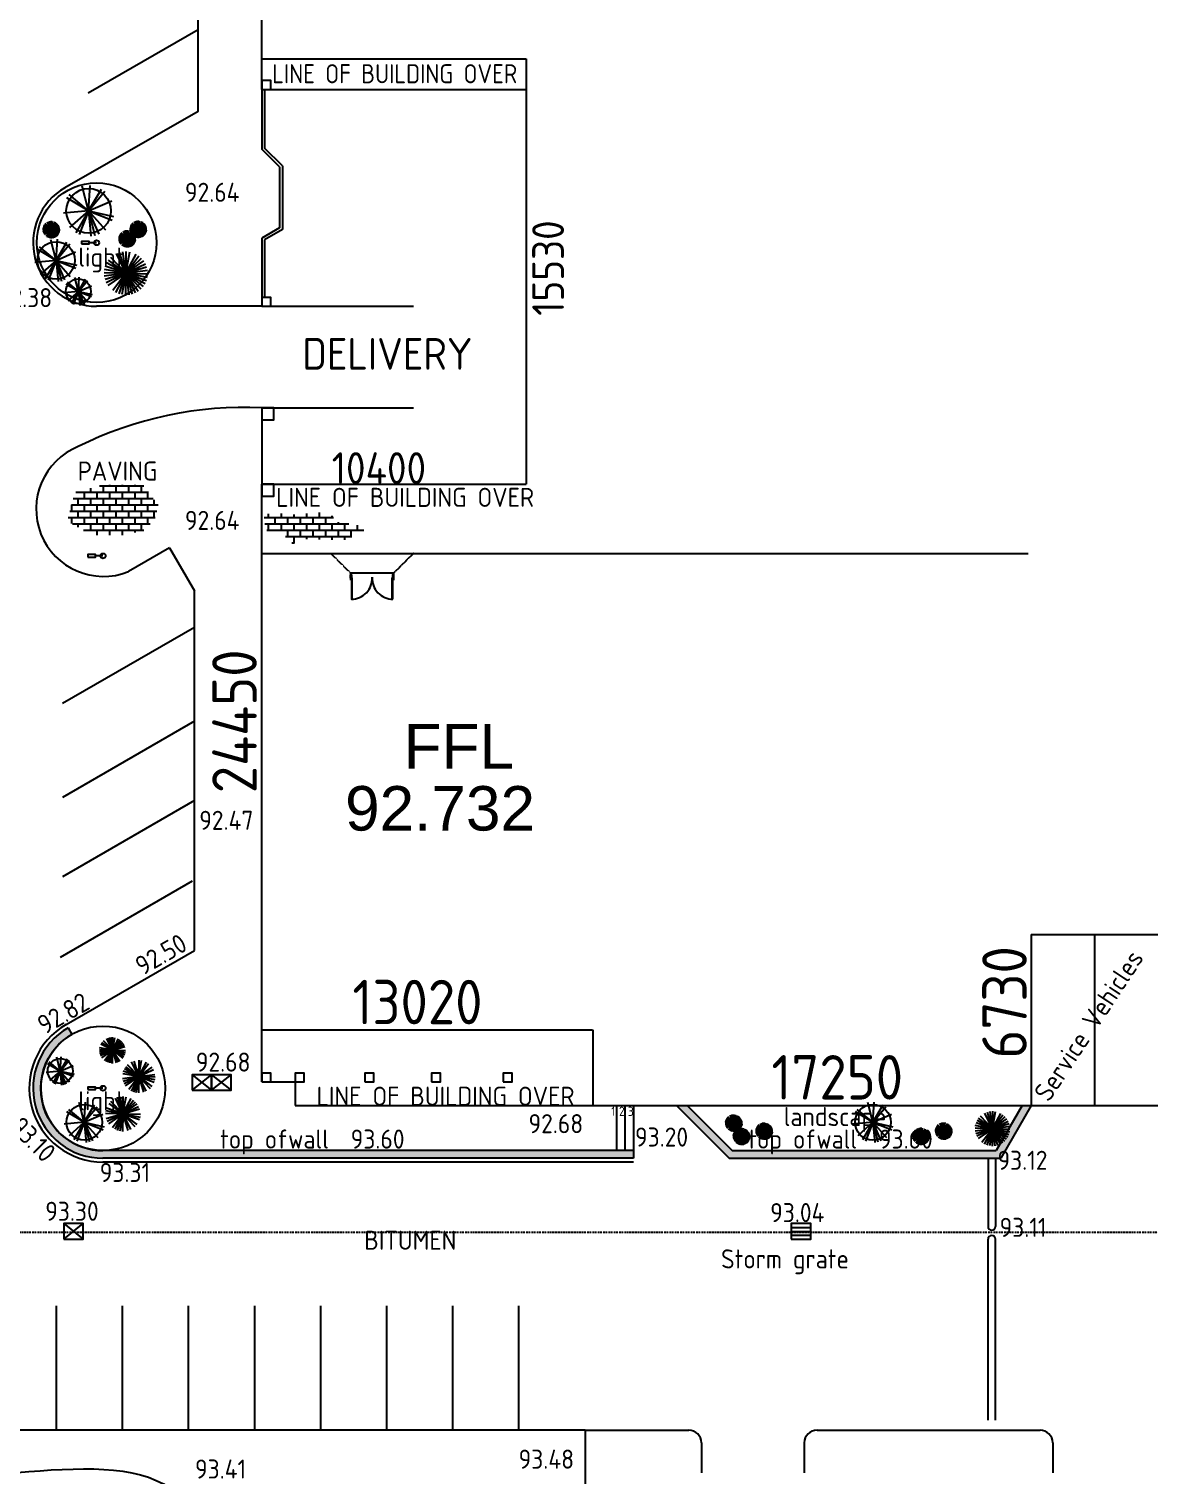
# Model space of a CAD drawing. Extents: x -406070 to -21769, y -87485 to 68103.
# Drawn here: x -382934 to -338854, y -35177 to 21721 of the extents above; entities that cross this region are included whole.
import ezdxf

# ---------------------------------------------------------------- set-up
doc = ezdxf.new("R2010")
doc.units = 0
doc.header["$MEASUREMENT"] = 0
doc.linetypes.add('ACAD_ISO03W100', pattern=[30, 12, -18])
doc.linetypes.add('HIDDEN', pattern=[9.525, 6.35, -3.175])
for name, color, linetype in [('CONSTRUCTION', 7, 'CONTINUOUS'), ('DIMS', 7, 'CONTINUOUS'), ('FIXTURES', 11, 'CONTINUOUS'), ('HATCH', 11, 'CONTINUOUS'), ('MVIEW', 7, 'CONTINUOUS'), ('SITE', 7, 'CONTINUOUS'), ('SPOTHEIGHTS', 7, 'CONTINUOUS'), ('WALLS', 2, 'CONTINUOUS')]:
    doc.layers.add(name, color=color, linetype=linetype)
doc.styles.add('HEADINGS', font='sanss___.ttf')
doc.styles.add('NOTES', font='isocp3.shx')
pattern_1 = [(45, (-261999, 4e-11), (-88.38835, 88.38835), [12.5, -75])]

msp = doc.modelspace()

# ---------------------------------------------------------------- hatches: boundary and pattern name
at = {"layer": 'HATCH'}
h = msp.add_hatch(dxfattribs=at)
h.set_pattern_fill('BRICK', color=256, scale=1000, style=0)
h.paths.add_polyline_path([(-380008.7, 3788.8), (-381124.4, 3489.8), (-381424.9, 2368.4), (-380452.3, 1806.9), (-379111.3, 1806.9), (-378414.9, 1993.5), (-377987.8, 2420.6), (-377837.9, 2979.9), (-378436.7, 3788.8)])
h = msp.add_hatch(dxfattribs=at)
h.set_pattern_fill('BRICK', color=256, scale=1000, style=0)
h.paths.add_polyline_path([(-371254.8, 1624.5), (-370465.2, 1624.5), (-369517.6, 2129.4), (-370812.6, 2318.8), (-371128.5, 2729), (-372676.1, 2602.8), (-373213.1, 2697.5), (-373686.9, 2602.8), (-373623.7, 2003.2), (-373055.2, 1971.6), (-372549.8, 1466.7), (-372139.2, 1656)])
h = msp.add_hatch(dxfattribs=at)
h.set_pattern_fill('ACAD_ISO07W100', color=256, scale=25, angle=45, style=0)
h.set_pattern_definition(pattern_1)
h.paths.add_polyline_path([(-359148.6, -22710.2), (-359148.6, -22410.2), (-380018.6, -22410.2, -0.4142136), (-382468.6, -19960.2, -0.2679492), (-381243.6, -17838.5), (-381393.6, -17578.7, 0.767327), (-380018.6, -22710.2)])
h = msp.add_hatch(dxfattribs=at)
h.set_pattern_fill('ACAD_ISO07W100', color=256, scale=25, angle=45, style=0)
h.set_pattern_definition(pattern_1)
h.paths.add_polyline_path([(-355254.3, -22410.2), (-357024.3, -20640.2), (-357448.6, -20640.2), (-355378.6, -22710.2), (-344693.7, -22710.2), (-343498.6, -20640.2), (-343845, -20640.2), (-344866.9, -22410.2)])

# ---------------------------------------------------------------- linework, layer by layer
at = {"layer": 'CONSTRUCTION'}
for p, q in [((-376268.6, 18475.9), (-376268.6, 39059.7)), ((-376268.6, 18475.9), (-381518.6, 15474.8)), ((-373768.6, 10809.8), (-380268.6, 10809.8)), ((-373768.6, 10809.8), (-367803.6, 10809.8)), ((-373768.6, 6809.8), (-367803.6, 6809.8)), ((-377395, 1306.4), (-376418.6, -384.8)), ((-376418.6, -14533.1), (-376418.6, -384.8)), ((-359808.6, -20640.2), (-359808.6, -22410.2)), ((-359478.6, -20640.2), (-359478.6, -22410.2)), ((-359148.6, -20640.2), (-359148.6, -22410.2)), ((-381848.8, -33410.2), (-381848.8, -28520.2)), ((-379248.8, -33410.2), (-379248.8, -28520.2)), ((-376648.8, -33410.2), (-376648.8, -28520.2)), ((-374048.8, -33410.2), (-374048.8, -28520.2)), ((-371448.8, -33410.2), (-371448.8, -28520.2)), ((-368848.8, -33410.2), (-368848.8, -28520.2)), ((-366248.8, -33410.2), (-366248.8, -28520.2)), ((-363648.8, -33410.2), (-363648.8, -28520.2)), ((-361048.8, -33410.2), (-356970.9, -33410.2)), ((-361048.8, -33410.2), (-361048.8, -60888.2)), ((-351920.9, -33410.2), (-343145.9, -33410.2)), ((-356470.9, -33910.2), (-356470.9, -35090.2)), ((-352420.9, -33910.2), (-352420.9, -35090.2)), ((-342645.9, -33910.2), (-342645.9, -35090.2))]:
    msp.add_line(p, q, dxfattribs=at)
at = {"layer": 'CONSTRUCTION', "color": 8}
for p, q in [((-340998.6, -13910.2), (-340998.6, -20640.2)), ((-343498.6, -20640.2), (-338498.6, -20640.2))]:
    msp.add_line(p, q, dxfattribs=at)
at = {"layer": 'CONSTRUCTION'}
for points in [[(-373768.6, 6339.8), (-373298.6, 6339.8), (-373298.6, 6809.8), (-373768.6, 6809.8)], [(-373768.6, 3339.8), (-373298.6, 3339.8), (-373298.6, 3809.8), (-373768.6, 3809.8)]]:
    msp.add_lwpolyline(points, close=True, dxfattribs=at)
for centre, radius, start, end in [((-374476.5, -7729.8), 14556.8, 87.21276, 116.57834), ((-356970.9, -33910.2), 500, 0, 90), ((-351920.9, -33910.2), 500, 90, 180), ((-343145.9, -33910.2), 500, 0, 90)]:
    msp.add_arc(centre, radius, start, end, dxfattribs=at)
at = {"layer": 'CONSTRUCTION', "color": 8}
msp.add_spline([(-396358.3, -29674.9), (-390005.1, -34928.5), (-377126.4, -35882.7), (-374409, -45481.8), (-363579.2, -54881.7), (-344682.9, -58663.3), (-334137, -84055), (-331934.1, -86803.8)], degree=3, dxfattribs=at)
at = {"layer": 'DIMS'}
for p, q in [((-376512.4, -20036.8), (-375742.4, -19426.8)), ((-376512.4, -19426.8), (-375742.4, -20036.8)), ((-375742.4, -19426.8), (-374972.4, -20036.8)), ((-375742.4, -20036.8), (-374972.4, -19426.8)), ((-381563.6, -25284.9), (-380793.6, -25894.9)), ((-381563.6, -25894.9), (-380793.6, -25284.9))]:
    msp.add_line(p, q, dxfattribs=at)
for points in [[(-376512.4, -20036.8), (-375742.4, -20036.8), (-375742.4, -19426.8), (-376512.4, -19426.8)], [(-375742.4, -20036.8), (-374972.4, -20036.8), (-374972.4, -19426.8), (-375742.4, -19426.8)], [(-381563.6, -25894.9), (-380793.6, -25894.9), (-380793.6, -25284.9), (-381563.6, -25284.9)]]:
    msp.add_lwpolyline(points, close=True, dxfattribs=at)
at = {"layer": 'FIXTURES'}
for p, q in [((-370275.8, 305.9), (-370275.8, 35.9)), ((-368585.8, 305.9), (-368585.8, 35.9)), ((-345192.4, -22710.2), (-345192.4, -25391.2)), ((-344892.4, -22710.2), (-344892.4, -25391.2)), ((-352933.6, -25439.9), (-352163.6, -25439.9)), ((-352933.6, -25589.9), (-352163.6, -25589.9)), ((-352933.6, -25739.9), (-352163.6, -25739.9)), ((-345192.4, -33010.2), (-345192.4, -25899.2)), ((-344892.4, -33010.2), (-344892.4, -25899.2))]:
    msp.add_line(p, q, dxfattribs=at)
for points in [[(-370275.8, 105.9), (-370275.8, 235.9), (-370235.8, 235.9), (-370235.8, 145.9), (-370245.8, 145.9), (-370245.8, 105.9)], [(-370210.8, -714.1), (-370210.8, 105.9), (-370245.8, 105.9), (-370245.8, -714.1)], [(-368615.8, -714.1), (-368615.8, 105.9), (-368650.8, 105.9), (-368650.8, -714.1)], [(-368585.8, 105.9), (-368585.8, 235.9), (-368625.8, 235.9), (-368625.8, 145.9), (-368615.8, 145.9), (-368615.8, 105.9)], [(-352933.6, -25894.9), (-352163.6, -25894.9), (-352163.6, -25284.9), (-352933.6, -25284.9)]]:
    msp.add_lwpolyline(points, close=True, dxfattribs=at)
for centre, radius, start, end in [((-370245.8, 105.9), 820, 270, 2.79603), ((-368607.7, 105.9), 820, 177.20397, 270), ((-345042.4, -25391.2), 150, 180, 0), ((-345042.4, -25899.2), 150, 0, 180)]:
    msp.add_arc(centre, radius, start, end, dxfattribs=at)
at = {"layer": 'MVIEW'}
for p, q in [((-376268.6, 21690.9), (-380598.7, 19190.9)), ((-373768.6, 19339.8), (-373768.6, 16989.8)), ((-373658.6, 19339.8), (-373658.6, 17035.3)), ((-373068.6, 16289.8), (-373768.6, 16989.8)), ((-372958.6, 16335.3), (-373658.6, 17035.3)), ((-373068.6, 16289.8), (-373068.6, 13889.8)), ((-372958.6, 16335.3), (-372958.6, 13826.3)), ((-373068.6, 13889.8), (-373768.6, 13485.6)), ((-372958.6, 13826.3), (-373658.6, 13422.1)), ((-380268.6, 13309.8), (-380568.6, 13309.8)), ((-373768.6, 13485.6), (-373768.6, 10809.8)), ((-373658.6, 13422.1), (-373658.6, 11159.8)), ((-377395, 1306.4), (-379016.7, 370.1)), ((-380018.6, 985.8), (-380318.6, 985.8)), ((-381468.6, -17448.8), (-376418.6, -14533.1)), ((-381393.6, -17578.7), (-381243.6, -17838.5)), ((-380018.6, -19960.2), (-380318.6, -19960.2)), ((-357448.6, -20640.2), (-355378.6, -22710.2)), ((-357024.3, -20640.2), (-355254.3, -22410.2)), ((-343845, -20640.2), (-344866.9, -22410.2)), ((-343498.6, -20640.2), (-344693.7, -22710.2)), ((-359148.6, -22410.2), (-380018.6, -22410.2)), ((-359148.6, -22710.2), (-380018.6, -22710.2)), ((-359148.6, -22410.2), (-359148.6, -22710.2)), ((-355378.6, -22710.2), (-344693.7, -22710.2)), ((-355254.3, -22410.2), (-344866.9, -22410.2)), ((-359148.6, -22860.2), (-380018.6, -22860.2)), ((-361048.8, -33410.2), (-388748.8, -33410.2))]:
    msp.add_line(p, q, dxfattribs=at)
at = {"layer": 'MVIEW', "color": 8}
for p, q in [((-376418.6, -1824.9), (-381614.8, -4824.9)), ((-376418.6, -5520), (-381614.8, -8520)), ((-376418.6, -8637.7), (-381614.8, -11637.7)), ((-376512.7, -11809.7), (-381708.8, -14809.7))]:
    msp.add_line(p, q, dxfattribs=at)
at = {"layer": 'MVIEW'}
for points in [[(-373768.6, 19339.8), (-373418.6, 19339.8), (-373418.6, 19689.8), (-373768.6, 19689.8)], [(-380868.6, 13259.8), (-380568.6, 13259.8), (-380568.6, 13359.8), (-380868.6, 13359.8)], [(-373768.6, 10809.8), (-373418.6, 10809.8), (-373418.6, 11159.8), (-373768.6, 11159.8)], [(-380618.6, 935.8), (-380318.6, 935.8), (-380318.6, 1035.8), (-380618.6, 1035.8)], [(-380618.6, -20010.2), (-380318.6, -20010.2), (-380318.6, -19910.2), (-380618.6, -19910.2)], [(-373768.6, -19710.2), (-373418.6, -19710.2), (-373418.6, -19360.2), (-373768.6, -19360.2)], [(-372458.6, -19710.2), (-372108.6, -19710.2), (-372108.6, -19360.2), (-372458.6, -19360.2)], [(-369716.6, -19710.2), (-369366.6, -19710.2), (-369366.6, -19360.2), (-369716.6, -19360.2)], [(-367088.6, -19710.2), (-366738.6, -19710.2), (-366738.6, -19360.2), (-367088.6, -19360.2)], [(-364266.6, -19710.2), (-363916.6, -19710.2), (-363916.6, -19360.2), (-364266.6, -19360.2)]]:
    msp.add_lwpolyline(points, close=True, dxfattribs=at)
for centre, radius in [((-380268.6, 13309.8), 2350), ((-380268.6, 13309.8), 100), ((-380018.6, 985.8), 100), ((-380018.6, -19960.2), 2450), ((-380018.6, -19960.2), 100)]:
    msp.add_circle(centre, radius, dxfattribs=at)
for centre, radius, start, end in [((-380268.6, 13309.8), 2500, 120, 270), ((-379999.3, 2830.9), 2649.7, 111.94262, 291.76796), ((-380018.6, -19960.2), 2900, 120, 270), ((-380018.6, -19960.2), 2750, 120, 270), ((-380018.6, -19960.2), 2450, 120, 270)]:
    msp.add_arc(centre, radius, start, end, dxfattribs=at)
at = {"layer": 'SITE', "color": 11}
for p, q in [((-380584.6, 14562.5), (-380832.8, 15530.2)), ((-380584.6, 14562.5), (-380521.6, 15559.5)), ((-380584.6, 14562.5), (-380075.8, 15422.2)), ((-380584.6, 14562.5), (-381444.3, 15071.3)), ((-380584.6, 14562.5), (-381354.2, 15199.6)), ((-380584.6, 14562.5), (-379947.6, 15332.1)), ((-380584.6, 14562.5), (-379667.7, 14959)), ((-380584.6, 14562.5), (-381579.2, 14468.9)), ((-380584.6, 14562.5), (-381334.2, 13902.2)), ((-380584.6, 14562.5), (-381093.4, 13702.8)), ((-380584.6, 14562.5), (-380952.7, 13633.8)), ((-380584.6, 14562.5), (-379609.8, 14344.3)), ((-380584.6, 14562.5), (-379655.9, 14194.5)), ((-380584.6, 14562.5), (-380188.2, 13645.6)), ((-380584.6, 14562.5), (-380336.5, 13594.9)), ((-380584.6, 14562.5), (-380491, 13568)), ((-380584.6, 14562.5), (-379924.2, 13813)), ((-382051.7, 13822.4), (-382394.2, 13829.6)), ((-382051.7, 13822.4), (-382391.1, 13775.9)), ((-382051.7, 13822.4), (-382388.8, 13883.1)), ((-382051.7, 13822.4), (-382379.6, 13723.4)), ((-382051.7, 13822.4), (-382375.2, 13935)), ((-382051.7, 13822.4), (-382360.1, 13673.3)), ((-382051.7, 13822.4), (-382353.6, 13984.3)), ((-382051.7, 13822.4), (-382333, 13626.9)), ((-382051.7, 13822.4), (-382324.5, 14029.5)), ((-382051.7, 13822.4), (-382288.8, 14069.6)), ((-382051.7, 13822.4), (-382258.8, 13549.6)), ((-382051.7, 13822.4), (-382213.6, 13520.5)), ((-382051.7, 13822.4), (-382200.7, 14130.7)), ((-382051.7, 13822.4), (-382164.4, 13498.9)), ((-382051.7, 13822.4), (-382150.7, 14150.3)), ((-382051.7, 13822.4), (-382112.4, 13485.3)), ((-382051.7, 13822.4), (-382098.2, 14161.7)), ((-382051.7, 13822.4), (-382058.9, 13479.9)), ((-382051.7, 13822.4), (-382044.5, 14164.8)), ((-382051.7, 13822.4), (-381991, 14159.4)), ((-382051.7, 13822.4), (-381889.8, 14124.2)), ((-382051.7, 13822.4), (-381844.6, 14095.1)), ((-382051.7, 13822.4), (-381804.5, 14059.4)), ((-382051.7, 13822.4), (-381770.4, 14017.8)), ((-382051.7, 13822.4), (-381743.3, 13971.4)), ((-382051.7, 13822.4), (-381723.8, 13921.3)), ((-382051.7, 13822.4), (-381712.4, 13868.8)), ((-382051.7, 13822.4), (-382005.3, 13483)), ((-382051.7, 13822.4), (-381952.8, 13494.4)), ((-382051.7, 13822.4), (-381902.7, 13514)), ((-382051.7, 13822.4), (-381856.3, 13541.1)), ((-382051.7, 13822.4), (-381714.6, 13761.7)), ((-382051.7, 13822.4), (-381709.3, 13815.1)), ((-382051.7, 13822.4), (-381728.3, 13709.7)), ((-382051.7, 13822.4), (-381778.9, 13615.2)), ((-382051.7, 13822.4), (-381749.9, 13660.5)), ((-382051.7, 13822.4), (-381814.7, 13575.1)), ((-379069.2, 13457.2), (-379342, 13664.3)), ((-379069.2, 13457.2), (-379306.2, 13704.4)), ((-379069.2, 13457.2), (-379218.2, 13765.5)), ((-379069.2, 13457.2), (-379168.2, 13785.1)), ((-379069.2, 13457.2), (-379115.6, 13796.5)), ((-379069.2, 13457.2), (-379062, 13799.6)), ((-379069.2, 13457.2), (-379008.5, 13794.2)), ((-379069.2, 13457.2), (-378907.3, 13759)), ((-379069.2, 13457.2), (-378862.1, 13729.9)), ((-379069.2, 13457.2), (-378822, 13694.2)), ((-378630.6, 13837), (-378973, 13844.2)), ((-378630.6, 13837), (-378970, 13790.5)), ((-378630.6, 13837), (-378967.7, 13897.7)), ((-378630.6, 13837), (-378958.5, 13738)), ((-378630.6, 13837), (-378954.1, 13949.7)), ((-378630.6, 13837), (-378939, 13687.9)), ((-378630.6, 13837), (-378932.4, 13998.9)), ((-378630.6, 13837), (-378911.9, 13641.5)), ((-378630.6, 13837), (-378903.4, 14044.1)), ((-378630.6, 13837), (-378867.6, 14084.2)), ((-378630.6, 13837), (-378837.7, 13564.2)), ((-378630.6, 13837), (-378792.5, 13535.1)), ((-378630.6, 13837), (-378779.6, 14145.4)), ((-378630.6, 13837), (-378743.3, 13513.5)), ((-378630.6, 13837), (-378729.6, 14164.9)), ((-378630.6, 13837), (-378691.3, 13499.9)), ((-378630.6, 13837), (-378677, 14176.3)), ((-378630.6, 13837), (-378637.8, 13494.5)), ((-378630.6, 13837), (-378623.4, 14179.4)), ((-378630.6, 13837), (-378569.9, 14174.1)), ((-378630.6, 13837), (-378468.7, 14138.8)), ((-378630.6, 13837), (-378423.5, 14109.8)), ((-378630.6, 13837), (-378383.4, 14074)), ((-378630.6, 13837), (-378349.3, 14032.4)), ((-378630.6, 13837), (-378322.2, 13986)), ((-378630.6, 13837), (-378302.7, 13935.9)), ((-378630.6, 13837), (-378291.3, 13883.4)), ((-378630.6, 13837), (-378307.2, 13724.3)), ((-378630.6, 13837), (-378288.2, 13829.7)), ((-378630.6, 13837), (-378293.5, 13776.3)), ((-378630.6, 13837), (-378531.7, 13509.1)), ((-378630.6, 13837), (-378584.2, 13497.6)), ((-378630.6, 13837), (-378328.8, 13675.1)), ((-378630.6, 13837), (-378357.8, 13629.8)), ((-378630.6, 13837), (-378393.6, 13589.7)), ((-378630.6, 13837), (-378435.2, 13555.7)), ((-378630.6, 13837), (-378481.6, 13528.6)), ((-381864.5, 12612.7), (-382510.9, 13147.8)), ((-381864.5, 12612.7), (-382072.9, 13425.6)), ((-381864.5, 12612.7), (-381811.5, 13450.2)), ((-381864.5, 12612.7), (-381437.1, 13334.9)), ((-381864.5, 12612.7), (-381329.4, 13259.1)), ((-379069.2, 13457.2), (-379411.7, 13464.4)), ((-379069.2, 13457.2), (-379408.6, 13410.7)), ((-379069.2, 13457.2), (-379406.3, 13517.9)), ((-379069.2, 13457.2), (-379397.1, 13358.2)), ((-379069.2, 13457.2), (-379392.7, 13569.8)), ((-379069.2, 13457.2), (-379377.6, 13308.1)), ((-379069.2, 13457.2), (-379371, 13619.1)), ((-379069.2, 13457.2), (-379350.5, 13261.7)), ((-379069.2, 13457.2), (-379276.3, 13184.4)), ((-379069.2, 13457.2), (-379231.1, 13155.3)), ((-379069.2, 13457.2), (-379181.9, 13133.7)), ((-379069.2, 13457.2), (-379129.9, 13120.1)), ((-379069.2, 13457.2), (-379076.4, 13114.7)), ((-379069.2, 13457.2), (-378787.9, 13652.6)), ((-379069.2, 13457.2), (-378760.8, 13606.2)), ((-379069.2, 13457.2), (-378741.3, 13556.1)), ((-379069.2, 13457.2), (-378729.9, 13503.6)), ((-379069.2, 13457.2), (-378796.4, 13250)), ((-379069.2, 13457.2), (-379022.8, 13117.8)), ((-379069.2, 13457.2), (-378970.3, 13129.2)), ((-379069.2, 13457.2), (-378920.2, 13148.8)), ((-379069.2, 13457.2), (-378873.8, 13175.9)), ((-379069.2, 13457.2), (-378832.2, 13209.9)), ((-379069.2, 13457.2), (-378732.1, 13396.5)), ((-379069.2, 13457.2), (-378726.8, 13449.9)), ((-379069.2, 13457.2), (-378767.4, 13295.3)), ((-379069.2, 13457.2), (-378745.8, 13344.5)), ((-381864.5, 12612.7), (-382699.9, 12534.1)), ((-381864.5, 12612.7), (-382586.6, 13040.1)), ((-381864.5, 12612.7), (-382494.1, 12058)), ((-381864.5, 12612.7), (-382291.9, 11890.6)), ((-381864.5, 12612.7), (-382173.6, 11832.6)), ((-381864.5, 12612.7), (-381094.2, 12945.8)), ((-381864.5, 12612.7), (-381084.4, 12303.6)), ((-381864.5, 12612.7), (-381045.6, 12429.4)), ((-381864.5, 12612.7), (-381309.7, 11983.1)), ((-381864.5, 12612.7), (-381785.8, 11777.3)), ((-381864.5, 12612.7), (-381656.1, 11799.9)), ((-381864.5, 12612.7), (-381531.5, 11842.5)), ((-379119.8, 12108.3), (-379801.8, 12626.1)), ((-379119.8, 12108.3), (-379712.4, 12726.4)), ((-379119.8, 12108.3), (-379492.4, 12879.3)), ((-379119.8, 12108.3), (-379367.2, 12928.1)), ((-379119.8, 12108.3), (-379235.9, 12956.7)), ((-379119.8, 12108.3), (-379101.8, 12964.4)), ((-379119.8, 12108.3), (-378968.1, 12951)), ((-379119.8, 12108.3), (-378715.1, 12862.9)), ((-379119.8, 12108.3), (-378602, 12790.3)), ((-379119.8, 12108.3), (-378501.7, 12700.9)), ((-379119.8, 12108.3), (-378416.6, 12596.9)), ((-380986.7, 11394.4), (-380951.4, 11952.7)), ((-379119.8, 12108.3), (-379975.9, 12126.4)), ((-379119.8, 12108.3), (-379968.2, 11992.2)), ((-379119.8, 12108.3), (-379962.5, 12260.1)), ((-379119.8, 12108.3), (-379939.6, 11860.9)), ((-379119.8, 12108.3), (-379928.4, 12390)), ((-379119.8, 12108.3), (-379890.8, 11735.7)), ((-379119.8, 12108.3), (-379874.4, 12513)), ((-379119.8, 12108.3), (-379823, 11619.7)), ((-379119.8, 12108.3), (-379637.6, 11426.3)), ((-379119.8, 12108.3), (-379524.6, 11353.7)), ((-379119.8, 12108.3), (-379401.5, 11299.7)), ((-379119.8, 12108.3), (-379271.6, 11265.6)), ((-379119.8, 12108.3), (-379137.9, 11252.2)), ((-379119.8, 12108.3), (-378348.8, 12480.9)), ((-379119.8, 12108.3), (-378300.1, 12355.7)), ((-379119.8, 12108.3), (-378271.4, 12224.4)), ((-379119.8, 12108.3), (-378263.7, 12090.2)), ((-379119.8, 12108.3), (-378277.1, 11956.5)), ((-379119.8, 12108.3), (-378311.2, 11826.6)), ((-379119.8, 12108.3), (-378365.2, 11703.6)), ((-379119.8, 12108.3), (-378437.8, 11590.5)), ((-379119.8, 12108.3), (-378872.4, 11288.5)), ((-379119.8, 12108.3), (-379003.7, 11259.9)), ((-379119.8, 12108.3), (-378527.2, 11490.2)), ((-379119.8, 12108.3), (-378631.2, 11405.1)), ((-379119.8, 12108.3), (-378747.3, 11337.3)), ((-380986.7, 11394.4), (-381543.7, 11341.9)), ((-380986.7, 11394.4), (-381468.1, 11679.3)), ((-380986.7, 11394.4), (-381417.6, 11751.1)), ((-380986.7, 11394.4), (-381406.5, 11024.6)), ((-380986.7, 11394.4), (-381271.6, 10913)), ((-380986.7, 11394.4), (-381192.8, 10874.3)), ((-380986.7, 11394.4), (-381125.7, 11936.3)), ((-380986.7, 11394.4), (-380701.8, 11875.8)), ((-380986.7, 11394.4), (-380630, 11825.3)), ((-380986.7, 11394.4), (-380473.2, 11616.4)), ((-380986.7, 11394.4), (-380616.9, 10974.6)), ((-380986.7, 11394.4), (-380764.7, 10880.9)), ((-380986.7, 11394.4), (-380847.8, 10852.5)), ((-380986.7, 11394.4), (-380466.6, 11188.3)), ((-380986.7, 11394.4), (-380440.8, 11272.2)), ((-380986.7, 11394.4), (-380934.2, 10837.4)), ((-379649, -18463.7), (-380058.1, -18153)), ((-379649, -18463.7), (-380004.5, -18092.9)), ((-379649, -18463.7), (-379872.5, -18001.1)), ((-379649, -18463.7), (-379797.4, -17971.9)), ((-379649, -18463.7), (-379718.6, -17954.7)), ((-379649, -18463.7), (-379638.1, -17950.1)), ((-379649, -18463.7), (-379557.9, -17958.1)), ((-379649, -18463.7), (-379406.1, -18011)), ((-379649, -18463.7), (-379338.3, -18054.5)), ((-379649, -18463.7), (-379278.1, -18108.2)), ((-379649, -18463.7), (-379227, -18170.6)), ((-381701.9, -19279.3), (-381840.9, -18737.4)), ((-381701.9, -19279.3), (-381666.6, -18721)), ((-379649, -18463.7), (-380162.6, -18452.9)), ((-379649, -18463.7), (-380158, -18533.4)), ((-379649, -18463.7), (-380154.6, -18372.7)), ((-379649, -18463.7), (-380140.8, -18612.1)), ((-379649, -18463.7), (-380111.5, -18687.3)), ((-379649, -18463.7), (-380101.7, -18220.9)), ((-379649, -18463.7), (-380070.9, -18756.9)), ((-379649, -18463.7), (-379959.6, -18872.9)), ((-379649, -18463.7), (-379891.8, -18916.5)), ((-379649, -18463.7), (-379818, -18948.9)), ((-379649, -18463.7), (-379740, -18969.4)), ((-379649, -18463.7), (-379659.8, -18977.4)), ((-379649, -18463.7), (-379186.4, -18240.2)), ((-379649, -18463.7), (-379157.1, -18315.3)), ((-379649, -18463.7), (-379355.8, -18885.6)), ((-379649, -18463.7), (-379425.4, -18926.3)), ((-379649, -18463.7), (-379500.5, -18955.6)), ((-379649, -18463.7), (-379163.8, -18632.8)), ((-379649, -18463.7), (-379196.2, -18706.6)), ((-379649, -18463.7), (-379239.8, -18774.4)), ((-379649, -18463.7), (-379135.3, -18474.6)), ((-379649, -18463.7), (-379143.3, -18554.8)), ((-381701.9, -19279.3), (-382258.9, -19331.8)), ((-381701.9, -19279.3), (-382183.4, -18994.4)), ((-381701.9, -19279.3), (-382132.9, -18922.6)), ((-381701.9, -19279.3), (-382121.7, -19649.1)), ((-381701.9, -19279.3), (-381986.9, -19760.7)), ((-381701.9, -19279.3), (-381908.1, -19799.4)), ((-381701.9, -19279.3), (-381417, -18797.9)), ((-381701.9, -19279.3), (-381345.2, -18848.4)), ((-381701.9, -19279.3), (-381188.5, -19057.3)), ((-381701.9, -19279.3), (-381563, -19821.2)), ((-381701.9, -19279.3), (-381649.5, -19836.3)), ((-381701.9, -19279.3), (-381332.1, -19699.1)), ((-381701.9, -19279.3), (-381479.9, -19792.8)), ((-381701.9, -19279.3), (-381156, -19401.5)), ((-381701.9, -19279.3), (-381181.9, -19485.4)), ((-378612.3, -19500.3), (-379218.8, -19289.1)), ((-378612.3, -19500.3), (-379178.3, -19196.8)), ((-378612.3, -19500.3), (-379123.8, -19112)), ((-378612.3, -19500.3), (-379056.8, -19036.8)), ((-378612.3, -19500.3), (-378891.8, -18922.1)), ((-378612.3, -19500.3), (-378797.9, -18885.5)), ((-378612.3, -19500.3), (-378598.8, -18858.3)), ((-378612.3, -19500.3), (-378498.5, -18868.3)), ((-378612.3, -19500.3), (-378308.8, -18934.4)), ((-378612.3, -19500.3), (-378224, -18988.9)), ((-378612.3, -19500.3), (-378084.9, -19133.9)), ((-378612.3, -19500.3), (-378034.1, -19220.9)), ((-378612.3, -19500.3), (-379248.6, -19587.4)), ((-378612.3, -19500.3), (-379244.4, -19386.5)), ((-378612.3, -19500.3), (-379227.2, -19685.9)), ((-378612.3, -19500.3), (-379190.6, -19779.8)), ((-378612.3, -19500.3), (-379139.7, -19866.8)), ((-378612.3, -19500.3), (-379000.7, -20011.8)), ((-378612.3, -19500.3), (-378915.9, -20066.3)), ((-378612.3, -19500.3), (-378823.6, -20106.8)), ((-378612.3, -19500.3), (-378726.2, -20132.4)), ((-378612.3, -19500.3), (-378625.9, -20142.4)), ((-378612.3, -19500.3), (-377976.1, -19413.3)), ((-378612.3, -19500.3), (-378332.9, -20078.6)), ((-378612.3, -19500.3), (-378426.8, -20115.2)), ((-378612.3, -19500.3), (-378167.9, -19963.9)), ((-378612.3, -19500.3), (-378005.9, -19711.6)), ((-378612.3, -19500.3), (-378100.8, -19888.7)), ((-378612.3, -19500.3), (-377980.3, -19614.2)), ((-378612.3, -19500.3), (-377970.3, -19513.9)), ((-379234, -20967.7), (-379708.1, -20473.2)), ((-379234, -20967.7), (-379532.1, -20350.9)), ((-379234, -20967.7), (-379431.9, -20311.9)), ((-379234, -20967.7), (-379326.9, -20289)), ((-379234, -20967.7), (-379219.6, -20282.8)), ((-379234, -20967.7), (-379112.6, -20293.5)), ((-379234, -20967.7), (-378910.2, -20364)), ((-379234, -20967.7), (-378819.8, -20422.1)), ((-380753.5, -21297.9), (-381441.2, -20890.8)), ((-380753.5, -21297.9), (-381369.1, -20788.2)), ((-380753.5, -21297.9), (-380951.9, -20523.7)), ((-380753.5, -21297.9), (-380703, -20500.3)), ((-380753.5, -21297.9), (-380346.4, -20610.1)), ((-380753.5, -21297.9), (-380243.8, -20682.3)), ((-380753.5, -21297.9), (-380019.9, -20980.7)), ((-379234, -20967.7), (-379918.9, -20953.2)), ((-379234, -20967.7), (-379908.2, -20846.3)), ((-379234, -20967.7), (-379889.8, -21165.6)), ((-379234, -20967.7), (-379880.9, -20742.3)), ((-379234, -20967.7), (-379850.8, -21265.7)), ((-379234, -20967.7), (-379796.6, -21358.5)), ((-379234, -20967.7), (-379779.6, -20553.4)), ((-379234, -20967.7), (-379648.2, -21513.2)), ((-379234, -20967.7), (-379557.8, -21571.3)), ((-379234, -20967.7), (-379459.4, -21614.6)), ((-379234, -20967.7), (-379355.4, -21641.8)), ((-379234, -20967.7), (-379248.4, -21652.5)), ((-379234, -20967.7), (-378739.5, -20493.6)), ((-379234, -20967.7), (-378671.4, -20576.8)), ((-379234, -20967.7), (-378617.2, -20669.6)), ((-379234, -20967.7), (-378578.2, -20769.8)), ((-379234, -20967.7), (-378549.1, -20982.1)), ((-379234, -20967.7), (-379036.1, -21623.5)), ((-379234, -20967.7), (-378935.9, -21584.4)), ((-379234, -20967.7), (-378587.1, -21193)), ((-379234, -20967.7), (-378559.8, -21089.1)), ((-379234, -20967.7), (-378759.9, -21462.2)), ((-379234, -20967.7), (-378688.4, -21381.9)), ((-355195.3, -21329.5), (-355344.4, -21021.1)), ((-355195.3, -21329.5), (-355294.3, -21001.6)), ((-355195.3, -21329.5), (-355241.8, -20990.2)), ((-355195.3, -21329.5), (-355188.1, -20987.1)), ((-355195.3, -21329.5), (-355134.6, -20992.4)), ((-355195.3, -21329.5), (-355033.4, -21027.7)), ((-349721.5, -21297.9), (-350409.2, -20890.8)), ((-349721.5, -21297.9), (-350337.1, -20788.2)), ((-349721.5, -21297.9), (-349919.9, -20523.7)), ((-349721.5, -21297.9), (-349671, -20500.3)), ((-349721.5, -21297.9), (-349314.4, -20610.1)), ((-349721.5, -21297.9), (-349211.8, -20682.3)), ((-349721.5, -21297.9), (-348987.9, -20980.7)), ((-345017.5, -21548.2), (-345315.5, -20931.4)), ((-345017.5, -21548.2), (-345215.4, -20892.4)), ((-345017.5, -21548.2), (-345110.3, -20869.5)), ((-345017.5, -21548.2), (-345003, -20863.3)), ((-345017.5, -21548.2), (-344896.1, -20874)), ((-345017.5, -21548.2), (-344693.7, -20944.5)), ((-345017.5, -21548.2), (-344603.2, -21002.6)), ((-380753.5, -21297.9), (-381549.1, -21372.8)), ((-380753.5, -21297.9), (-381353.1, -21826.2)), ((-380753.5, -21297.9), (-381160.5, -21985.6)), ((-380753.5, -21297.9), (-381047.9, -22040.8)), ((-380753.5, -21297.9), (-380678.5, -22093.5)), ((-380753.5, -21297.9), (-380555, -22072)), ((-380753.5, -21297.9), (-380225.1, -21897.5)), ((-380753.5, -21297.9), (-380436.3, -22031.4)), ((-380753.5, -21297.9), (-380010.5, -21592.3)), ((-380753.5, -21297.9), (-379973.6, -21472.5)), ((-355195.3, -21329.5), (-355537.8, -21322.3)), ((-355195.3, -21329.5), (-355534.7, -21376)), ((-355195.3, -21329.5), (-355532.4, -21268.8)), ((-355195.3, -21329.5), (-355523.2, -21428.5)), ((-355195.3, -21329.5), (-355518.8, -21216.8)), ((-355195.3, -21329.5), (-355503.7, -21478.5)), ((-355195.3, -21329.5), (-355497.2, -21167.6)), ((-355195.3, -21329.5), (-355476.6, -21525)), ((-355195.3, -21329.5), (-355468.1, -21122.4)), ((-355195.3, -21329.5), (-355432.4, -21082.3)), ((-355195.3, -21329.5), (-355402.5, -21602.3)), ((-355195.3, -21329.5), (-355357.2, -21631.4)), ((-355195.3, -21329.5), (-355308, -21653)), ((-355195.3, -21329.5), (-355256, -21666.6)), ((-355195.3, -21329.5), (-355202.6, -21672)), ((-355195.3, -21329.5), (-354988.2, -21056.7)), ((-355195.3, -21329.5), (-354948.1, -21092.5)), ((-355195.3, -21329.5), (-354914, -21134.1)), ((-355195.3, -21329.5), (-354886.9, -21180.5)), ((-355195.3, -21329.5), (-354867.4, -21230.6)), ((-355195.3, -21329.5), (-354856, -21283.1)), ((-355195.3, -21329.5), (-354958.3, -21576.8)), ((-355195.3, -21329.5), (-354922.5, -21536.6)), ((-355195.3, -21329.5), (-354893.5, -21491.4)), ((-355195.3, -21329.5), (-354871.9, -21442.2)), ((-355195.3, -21329.5), (-354852.9, -21336.7)), ((-355195.3, -21329.5), (-354858.2, -21390.2)), ((-355195.3, -21329.5), (-354999.9, -21610.8)), ((-355195.3, -21329.5), (-355046.3, -21637.9)), ((-355195.3, -21329.5), (-355096.4, -21657.4)), ((-355195.3, -21329.5), (-355148.9, -21668.9)), ((-354892.3, -21854.3), (-355129.4, -21607.1)), ((-354892.3, -21854.3), (-355041.4, -21545.9)), ((-354892.3, -21854.3), (-354991.3, -21526.4)), ((-354892.3, -21854.3), (-354938.8, -21515)), ((-354892.3, -21854.3), (-354885.1, -21511.9)), ((-354892.3, -21854.3), (-354831.6, -21517.2)), ((-354892.3, -21854.3), (-354730.4, -21552.5)), ((-354892.3, -21854.3), (-354685.2, -21581.5)), ((-354892.3, -21854.3), (-354645.1, -21617.3)), ((-353999.5, -21649.9), (-354336.6, -21589.2)), ((-353999.5, -21649.9), (-354323, -21537.2)), ((-353999.5, -21649.9), (-354301.3, -21488)), ((-353999.5, -21649.9), (-354272.3, -21442.8)), ((-353999.5, -21649.9), (-354236.5, -21402.7)), ((-353999.5, -21649.9), (-354148.5, -21341.5)), ((-353999.5, -21649.9), (-354098.5, -21322)), ((-353999.5, -21649.9), (-354045.9, -21310.6)), ((-353999.5, -21649.9), (-353992.3, -21307.5)), ((-353999.5, -21649.9), (-353938.8, -21312.8)), ((-353999.5, -21649.9), (-353837.6, -21348.1)), ((-353999.5, -21649.9), (-353792.4, -21377.1)), ((-353999.5, -21649.9), (-353752.3, -21412.9)), ((-353999.5, -21649.9), (-353718.2, -21454.5)), ((-353999.5, -21649.9), (-353691.1, -21500.9)), ((-353999.5, -21649.9), (-353671.6, -21551)), ((-353999.5, -21649.9), (-353660.2, -21603.5)), ((-349721.5, -21297.9), (-350517.1, -21372.8)), ((-349721.5, -21297.9), (-350321.1, -21826.2)), ((-349721.5, -21297.9), (-350128.5, -21985.6)), ((-349721.5, -21297.9), (-350015.9, -22040.8)), ((-349721.5, -21297.9), (-348978.5, -21592.3)), ((-349721.5, -21297.9), (-348941.6, -21472.5)), ((-349721.5, -21297.9), (-349193.1, -21897.5)), ((-349721.5, -21297.9), (-349646.5, -22093.5)), ((-349721.5, -21297.9), (-349523, -22072)), ((-349721.5, -21297.9), (-349404.3, -22031.4)), ((-347829.1, -21849.6), (-348066.2, -21602.4)), ((-347829.1, -21849.6), (-347978.2, -21541.2)), ((-347829.1, -21849.6), (-347928.1, -21521.7)), ((-347829.1, -21849.6), (-347875.6, -21510.3)), ((-347829.1, -21849.6), (-347821.9, -21507.2)), ((-347829.1, -21849.6), (-347768.4, -21512.5)), ((-347829.1, -21849.6), (-347667.3, -21547.8)), ((-347829.1, -21849.6), (-347622, -21576.8)), ((-347829.1, -21849.6), (-347581.9, -21612.6)), ((-346936.3, -21645.2), (-347273.4, -21584.5)), ((-346936.3, -21645.2), (-347259.8, -21532.5)), ((-346936.3, -21645.2), (-347238.2, -21483.3)), ((-346936.3, -21645.2), (-347209.1, -21438.1)), ((-346936.3, -21645.2), (-347173.4, -21398)), ((-346936.3, -21645.2), (-347085.4, -21336.8)), ((-346936.3, -21645.2), (-347035.3, -21317.3)), ((-346936.3, -21645.2), (-346982.8, -21305.9)), ((-346936.3, -21645.2), (-346929.1, -21302.8)), ((-346936.3, -21645.2), (-346875.6, -21308.1)), ((-346936.3, -21645.2), (-346774.4, -21343.4)), ((-346936.3, -21645.2), (-346729.2, -21372.4)), ((-346936.3, -21645.2), (-346689.1, -21408.2)), ((-346936.3, -21645.2), (-346655.1, -21449.8)), ((-346936.3, -21645.2), (-346627.9, -21496.2)), ((-346936.3, -21645.2), (-346608.4, -21546.3)), ((-346936.3, -21645.2), (-346597, -21598.8)), ((-345017.5, -21548.2), (-345702.3, -21533.8)), ((-345017.5, -21548.2), (-345696.2, -21641.1)), ((-345017.5, -21548.2), (-345691.6, -21426.8)), ((-345017.5, -21548.2), (-345673.3, -21746.1)), ((-345017.5, -21548.2), (-345664.3, -21322.8)), ((-345017.5, -21548.2), (-345634.2, -21846.3)), ((-345017.5, -21548.2), (-345621.1, -21224.4)), ((-345017.5, -21548.2), (-345580, -21939.1)), ((-345017.5, -21548.2), (-345563, -21134)), ((-345017.5, -21548.2), (-345491.5, -21053.7)), ((-345017.5, -21548.2), (-345431.7, -22093.8)), ((-345017.5, -21548.2), (-345341.3, -22151.9)), ((-345017.5, -21548.2), (-345242.8, -22195.1)), ((-345017.5, -21548.2), (-345138.9, -22222.4)), ((-345017.5, -21548.2), (-345031.9, -22233.1)), ((-345017.5, -21548.2), (-344523, -21074.1)), ((-345017.5, -21548.2), (-344454.9, -21157.3)), ((-345017.5, -21548.2), (-344400.7, -21250.1)), ((-345017.5, -21548.2), (-344361.6, -21350.3)), ((-345017.5, -21548.2), (-344338.8, -21455.3)), ((-345017.5, -21548.2), (-344819.6, -22204)), ((-345017.5, -21548.2), (-344924.6, -22226.9)), ((-345017.5, -21548.2), (-344370.6, -21773.6)), ((-345017.5, -21548.2), (-344343.3, -21669.6)), ((-345017.5, -21548.2), (-344413.8, -21872)), ((-345017.5, -21548.2), (-344471.9, -21962.4)), ((-345017.5, -21548.2), (-344543.4, -22042.7)), ((-345017.5, -21548.2), (-344626.6, -22110.8)), ((-345017.5, -21548.2), (-344719.4, -22165)), ((-345017.5, -21548.2), (-344332.6, -21562.6)), ((-354892.3, -21854.3), (-355234.8, -21847.1)), ((-354892.3, -21854.3), (-355231.7, -21900.8)), ((-354892.3, -21854.3), (-355229.4, -21793.6)), ((-354892.3, -21854.3), (-355220.2, -21953.3)), ((-354892.3, -21854.3), (-355215.8, -21741.6)), ((-354892.3, -21854.3), (-355200.7, -22003.4)), ((-354892.3, -21854.3), (-355194.2, -21692.4)), ((-354892.3, -21854.3), (-355173.6, -22049.8)), ((-354892.3, -21854.3), (-355165.1, -21647.2)), ((-354892.3, -21854.3), (-355099.5, -22127.1)), ((-354892.3, -21854.3), (-355054.2, -22156.2)), ((-354892.3, -21854.3), (-355005, -22177.8)), ((-354892.3, -21854.3), (-354953, -22191.4)), ((-354892.3, -21854.3), (-354899.6, -22196.8)), ((-354892.3, -21854.3), (-354611, -21658.9)), ((-354892.3, -21854.3), (-354583.9, -21705.3)), ((-354892.3, -21854.3), (-354564.4, -21755.4)), ((-354892.3, -21854.3), (-354553, -21807.9)), ((-354892.3, -21854.3), (-354555.2, -21915)), ((-354892.3, -21854.3), (-354549.9, -21861.6)), ((-354892.3, -21854.3), (-354568.9, -21967)), ((-354892.3, -21854.3), (-354590.5, -22016.2)), ((-354892.3, -21854.3), (-354743.3, -22162.7)), ((-354892.3, -21854.3), (-354696.9, -22135.6)), ((-354892.3, -21854.3), (-354845.9, -22193.7)), ((-354892.3, -21854.3), (-354793.4, -22182.2)), ((-354892.3, -21854.3), (-354619.5, -22061.5)), ((-354892.3, -21854.3), (-354655.3, -22101.6)), ((-353999.5, -21649.9), (-354341.9, -21642.7)), ((-353999.5, -21649.9), (-354338.9, -21696.4)), ((-353999.5, -21649.9), (-354327.4, -21748.9)), ((-353999.5, -21649.9), (-354307.9, -21799)), ((-353999.5, -21649.9), (-354280.8, -21845.4)), ((-353999.5, -21649.9), (-354206.6, -21922.7)), ((-353999.5, -21649.9), (-354161.4, -21951.8)), ((-353999.5, -21649.9), (-354112.2, -21973.4)), ((-353999.5, -21649.9), (-354060.2, -21987)), ((-353999.5, -21649.9), (-354006.7, -21992.4)), ((-353999.5, -21649.9), (-353953.1, -21989.3)), ((-353999.5, -21649.9), (-353850.5, -21958.3)), ((-353999.5, -21649.9), (-353804.1, -21931.2)), ((-353999.5, -21649.9), (-353900.6, -21977.8)), ((-353999.5, -21649.9), (-353662.4, -21710.6)), ((-353999.5, -21649.9), (-353676.1, -21762.6)), ((-353999.5, -21649.9), (-353697.7, -21811.8)), ((-353999.5, -21649.9), (-353726.7, -21857.1)), ((-353999.5, -21649.9), (-353762.5, -21897.2)), ((-353999.5, -21649.9), (-353657.1, -21657.2)), ((-347829.1, -21849.6), (-348171.6, -21842.4)), ((-347829.1, -21849.6), (-348168.5, -21896)), ((-347829.1, -21849.6), (-348166.2, -21788.9)), ((-347829.1, -21849.6), (-348157.1, -21948.6)), ((-347829.1, -21849.6), (-348152.6, -21736.9)), ((-347829.1, -21849.6), (-348137.5, -21998.6)), ((-347829.1, -21849.6), (-348131, -21687.7)), ((-347829.1, -21849.6), (-348110.4, -22045)), ((-347829.1, -21849.6), (-348101.9, -21642.5)), ((-347829.1, -21849.6), (-348036.3, -22122.4)), ((-347829.1, -21849.6), (-347991, -22151.4)), ((-347829.1, -21849.6), (-347941.8, -22173)), ((-347829.1, -21849.6), (-347889.9, -22186.7)), ((-347829.1, -21849.6), (-347836.4, -22192)), ((-347829.1, -21849.6), (-347547.9, -21654.2)), ((-347829.1, -21849.6), (-347520.8, -21700.6)), ((-347829.1, -21849.6), (-347501.2, -21750.7)), ((-347829.1, -21849.6), (-347489.8, -21803.2)), ((-347829.1, -21849.6), (-347527.3, -22011.5)), ((-347829.1, -21849.6), (-347505.7, -21962.3)), ((-347829.1, -21849.6), (-347592.1, -22096.9)), ((-347829.1, -21849.6), (-347556.4, -22056.7)), ((-347829.1, -21849.6), (-347730.2, -22177.5)), ((-347829.1, -21849.6), (-347633.7, -22130.9)), ((-347829.1, -21849.6), (-347680.1, -22158)), ((-347829.1, -21849.6), (-347782.7, -22189)), ((-347829.1, -21849.6), (-347486.7, -21856.8)), ((-347829.1, -21849.6), (-347492.1, -21910.3)), ((-346936.3, -21645.2), (-347278.8, -21638)), ((-346936.3, -21645.2), (-347275.7, -21691.6)), ((-346936.3, -21645.2), (-347264.2, -21744.2)), ((-346936.3, -21645.2), (-347244.7, -21794.2)), ((-346936.3, -21645.2), (-347217.6, -21840.6)), ((-346936.3, -21645.2), (-347143.5, -21918)), ((-346936.3, -21645.2), (-347098.2, -21947)), ((-346936.3, -21645.2), (-347049, -21968.7)), ((-346936.3, -21645.2), (-346997, -21982.3)), ((-346936.3, -21645.2), (-346943.6, -21987.6)), ((-346936.3, -21645.2), (-346699.3, -21892.5)), ((-346936.3, -21645.2), (-346663.5, -21852.3)), ((-346936.3, -21645.2), (-346634.5, -21807.1)), ((-346936.3, -21645.2), (-346612.9, -21757.9)), ((-346936.3, -21645.2), (-346599.2, -21705.9)), ((-346936.3, -21645.2), (-346837.4, -21973.1)), ((-346936.3, -21645.2), (-346889.9, -21984.6)), ((-346936.3, -21645.2), (-346740.9, -21926.5)), ((-346936.3, -21645.2), (-346787.3, -21953.6)), ((-346936.3, -21645.2), (-346593.9, -21652.4))]:
    msp.add_line(p, q, dxfattribs=at)
at = {"layer": 'SITE', "color": 8, "linetype": 'ACAD_ISO03W100'}
msp.add_line((-399068.5, -25615.2), (-238546, -25615.2), dxfattribs=at)
at = {"layer": 'SITE', "color": 11}
for centre, radius in [((-380584.6, 14562.5), 877.9), ((-381864.5, 12612.7), 737.4), ((-380986.7, 11394.4), 491.6), ((-381701.9, -19279.3), 491.6), ((-380753.5, -21297.9), 702.3), ((-349721.5, -21297.9), 702.3)]:
    msp.add_circle(centre, radius, dxfattribs=at)
at = {"layer": 'SPOTHEIGHTS'}
msp.add_line((-373768.6, 6339.8), (-373768.6, 3809.8), dxfattribs=at)
at = {"layer": 'WALLS', "color": 3}
for p, q in [((-373768.6, 19339.8), (-373768.6, 43789.8)), ((-363368.6, 20539.8), (-363368.6, 3809.8)), ((-373768.6, 19339.8), (-363368.6, 19339.8)), ((-373768.6, -19710.2), (-373768.6, 3809.8)), ((-373768.6, 3809.8), (-363368.6, 3809.8)), ((-343498.6, -13910.2), (-305398.6, -13910.2)), ((-343498.6, -13910.2), (-343498.6, -20640.2)), ((-360748.6, -17660.2), (-360748.6, -20640.2)), ((-373768.6, -19710.2), (-372458.6, -19710.2)), ((-372458.6, -19710.2), (-372458.6, -20640.2)), ((-372458.6, -20640.2), (-343498.6, -20640.2))]:
    msp.add_line(p, q, dxfattribs=at)
at = {"layer": 'WALLS', "color": 3, "linetype": 'HIDDEN'}
for p, q in [((-373768.6, 20539.8), (-363368.6, 20539.8)), ((-373768.6, 1087.2), (-343604.6, 1087.2)), ((-371057.1, 1087.2), (-370275.8, 305.9)), ((-367804.4, 1087.2), (-368585.8, 305.9)), ((-368585.8, 305.9), (-370275.8, 305.9)), ((-373768.6, -17660.2), (-360748.6, -17660.2))]:
    msp.add_line(p, q, dxfattribs=at)

# ---------------------------------------------------------------- texts
at = {"layer": 'CONSTRUCTION', "style": 'NOTES'}
for p in [(-376795.4, 14918.5), (-376795.4, 2010.5)]:
    msp.add_text('92.64', height=750, rotation=360, dxfattribs=at).set_placement(p)
at = {"layer": 'CONSTRUCTION', "color": 8, "style": 'NOTES'}
for s, height, p in [('15530', 1250, (-361877.7, 10432.9)), ('24450', 1750, (-373968.6, -8350.1)), ('6730', 1750, (-343667.9, -18788.9))]:
    msp.add_text(s, height=height, rotation=90, dxfattribs=at).set_placement(p)
at = {"layer": 'CONSTRUCTION', "style": 'NOTES'}
for s, height, p in [('light', 750, (-380991.2, 12367.5)), ('92.38', 750, (-384156.1, 10772.9)), ('DELIVERY', 1250, (-372174.1, 8312.3)), ('PAVING', 750, (-381012.3, 3950.5)), ('92.47', 750, (-376231.9, -9790.7)), ('light', 750, (-380991.2, -20824.5)), ('1', 360, (-360019.5, -21040.5)), ('2', 360, (-359713.7, -21044.4)), ('3', 360, (-359365.8, -21048.3)), ('BITUMEN', 750, (-369737, -26313.1)), ('93.41', 750, (-376398.1, -35313.8)), ('93.48', 750, (-363664.4, -34924.9))]:
    msp.add_text(s, height=height, dxfattribs=at).set_placement(p)
at = {"layer": 'CONSTRUCTION', "color": 8, "style": 'NOTES'}
for s, height, p in [('10400', 1250, (-371017.2, 3815.9)), ('13020', 1750, (-370204.5, -17441)), ('17250', 1750, (-353715.7, -20402))]:
    msp.add_text(s, height=height, dxfattribs=at).set_placement(p)
at = {"layer": 'DIMS', "style": 'NOTES', "width": 0.95}
msp.add_text('LINE OF BUILDING OVER', height=750, dxfattribs=at).set_placement((-373358.5, 19582.2))
at = {"layer": 'DIMS'}
for s, height, style, p in [('LINE OF BUILDING OVER', 750, 'NOTES', (-373203, 2915.7)), ('FFL', 1750, 'HEADINGS', (-368188.2, -7378.8)), ('92.732', 1750, 'HEADINGS', (-370493.2, -9818.8)), ('92.68', 750, 'NOTES', (-376365.6, -19302.9)), ('LINE OF BUILDING OVER', 750, 'NOTES', (-371611.8, -20645.6)), ('92.68', 750, 'NOTES', (-363273.4, -21725.4)), ('landscape', 750, 'NOTES', (-353232, -21447.5)), ('top ofwall  93.60', 750, 'NOTES', (-375411.9, -22332.6)), ('93.20', 750, 'NOTES', (-359082.8, -22251.9)), ('top ofwall  93.60', 750, 'NOTES', (-354626.5, -22332.6)), ('93.12', 750, 'NOTES', (-344818.7, -23166.6)), ('93.31', 750, 'NOTES', (-380146, -23646)), ('93.04', 750, 'NOTES', (-353764.1, -25225)), ('93.11', 750, 'NOTES', (-344734.8, -25805.2)), ('Storm grate', 750, 'NOTES', (-355696, -27046.2))]:
    msp.add_text(s, height=height, dxfattribs=dict(at, style=style)).set_placement(p)
at = {"layer": 'DIMS', "style": 'NOTES'}
msp.add_text('Service Vehicles', height=750, rotation=56.62963, dxfattribs=at).set_placement((-342795.8, -20539.9))
at = {"layer": 'SPOTHEIGHTS', "style": 'NOTES'}
for s, rotation, p in [('92.50', 30, (-378460.9, -15541.2)), ('92.82', 30, (-382315.6, -17864.3)), ('93.10', 315, (-383732.7, -21539.5))]:
    msp.add_text(s, height=750, rotation=rotation, dxfattribs=at).set_placement(p)
msp.add_text('93.30', height=750, dxfattribs=at).set_placement((-382291.6, -25173))

doc.saveas('drawing.dxf')
